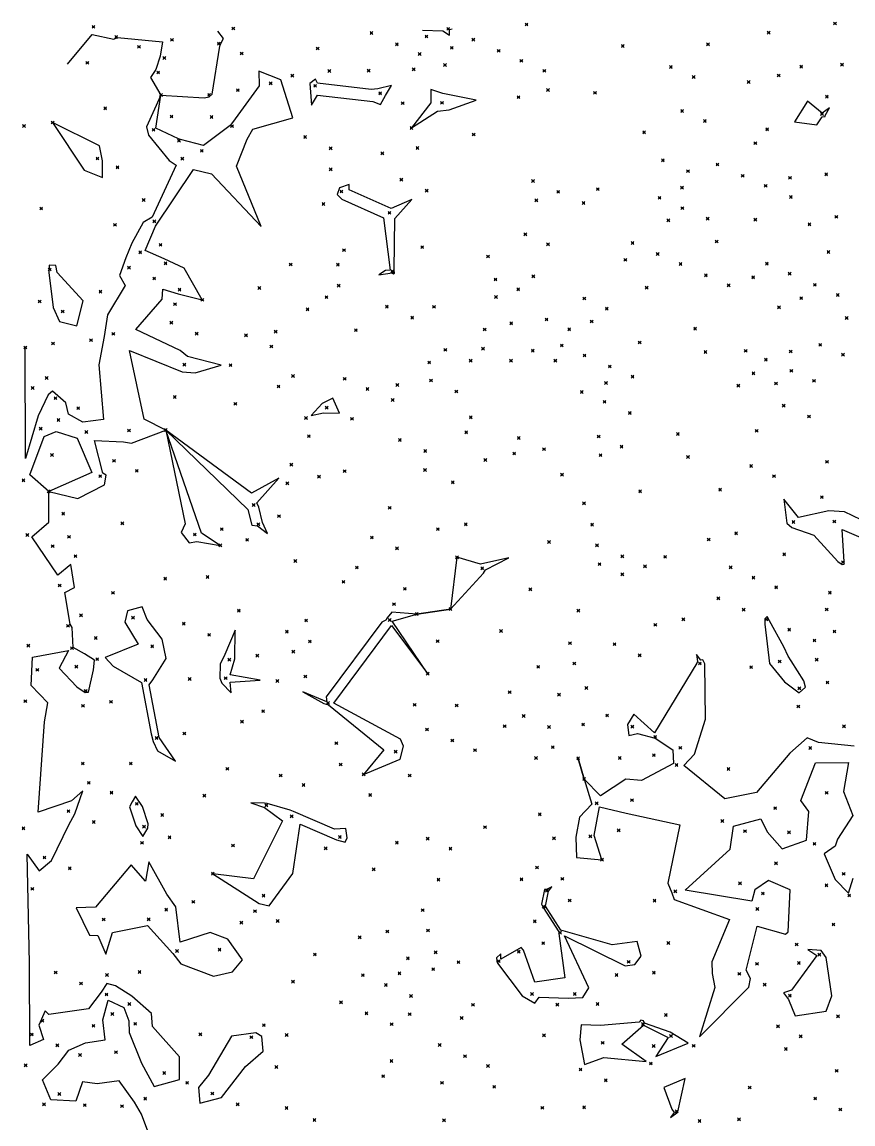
# Model space of a CAD drawing. Header units: inches. Extents: x 1411897 to 1412713, y 4930955 to 4931789.
# Drawn here: x 1411999.9 to 1412058.1, y 4931607.1 to 4931684.2 of the extents above; entities that cross this region are included whole.
import ezdxf

# ---------------------------------------------------------------- set-up
doc = ezdxf.new("R2010")
doc.units = ezdxf.units.IN
doc.header["$MEASUREMENT"] = 0
doc.header["$PDMODE"] = 35
doc.header["$PDSIZE"] = 0.1

msp = doc.modelspace()

# ---------------------------------------------------------------- linework, layer by layer
at = {"color": 2, "true_color": 0xf1eb1f}
for p, q in [((1412003.117, 4931681.241), (1412004.848, 4931683.302)), ((1412004.848, 4931683.302), (1412006.362, 4931682.98)), ((1412006.362, 4931682.98), (1412006.629, 4931683.088)), ((1412006.629, 4931683.088), (1412009.77, 4931682.793)), ((1412014.047, 4931683.023), (1412013.647, 4931683.53)), ((1412013.824, 4931682.621), (1412014.047, 4931683.023)), ((1412027.97, 4931683.603), (1412029.38, 4931683.567)), ((1412029.38, 4931683.567), (1412029.843, 4931683.26)), ((1412029.843, 4931683.26), (1412029.844, 4931683.664)), ((1412029.844, 4931683.664), (1412030.034, 4931683.715)), ((1412009.77, 4931682.793), (1412009.603, 4931681.8)), ((1412013.242, 4931679.124), (1412013.784, 4931682.489)), ((1412013.784, 4931682.489), (1412013.824, 4931682.621)), ((1412009.603, 4931681.8), (1412009.311, 4931680.862)), ((1412009.311, 4931680.862), (1412008.94, 4931680.291)), ((1412018.055, 4931680.146), (1412016.51, 4931680.745)), ((1412016.51, 4931680.745), (1412016.544, 4931679.724)), ((1412008.94, 4931680.291), (1412009.66, 4931679.07)), ((1412018.889, 4931677.473), (1412018.055, 4931680.146)), ((1412020.48, 4931680.181), (1412020.081, 4931679.884)), ((1412020.625, 4931679.904), (1412020.48, 4931680.181)), ((1412016.544, 4931679.724), (1412014.673, 4931677.155)), ((1412020.081, 4931679.884), (1412020.188, 4931678.374)), ((1412024.372, 4931679.467), (1412020.625, 4931679.904)), ((1412024.838, 4931679.508), (1412024.372, 4931679.467)), ((1412025.783, 4931679.75), (1412024.838, 4931679.508)), ((1412025.365, 4931679.031), (1412025.783, 4931679.75)), ((1412029.38, 4931679.19), (1412028.538, 4931679.466)), ((1412028.538, 4931679.466), (1412028.544, 4931678.521)), ((1412031.708, 4931678.703), (1412029.38, 4931679.19)), ((1412009.66, 4931679.07), (1412008.657, 4931676.854)), ((1412009.308, 4931676.764), (1412009.66, 4931679.07)), ((1412009.66, 4931679.07), (1412012.679, 4931678.887)), ((1412012.679, 4931678.887), (1412013.045, 4931678.954)), ((1412013.045, 4931678.954), (1412013.242, 4931679.124)), ((1412020.188, 4931678.374), (1412020.612, 4931679.065)), ((1412020.612, 4931679.065), (1412024.479, 4931678.614)), ((1412024.479, 4931678.614), (1412025.028, 4931678.402)), ((1412025.028, 4931678.402), (1412025.365, 4931679.031)), ((1412028.544, 4931678.521), (1412027.19, 4931676.77)), ((1412029.821, 4931678.037), (1412031.708, 4931678.703)), ((1412054.91, 4931678.64), (1412054, 4931677.205)), ((1412055.937, 4931677.801), (1412054.91, 4931678.64)), ((1412027.19, 4931676.77), (1412029.017, 4931677.954)), ((1412029.017, 4931677.954), (1412029.821, 4931678.037)), ((1412056.448, 4931678.187), (1412055.937, 4931677.801)), ((1412056.132, 4931677.582), (1412056.133, 4931677.647)), ((1412056.133, 4931677.647), (1412056.448, 4931678.187)), ((1412002.08, 4931677.15), (1412004.293, 4931673.806)), ((1412005.355, 4931675.508), (1412002.08, 4931677.15)), ((1412008.657, 4931676.854), (1412008.78, 4931676.264)), ((1412014.506, 4931676.946), (1412012.629, 4931675.548)), ((1412014.673, 4931677.155), (1412014.506, 4931676.946)), ((1412016.093, 4931676.673), (1412018.889, 4931677.473)), ((1412054, 4931677.205), (1412055.547, 4931676.997)), ((1412055.547, 4931676.997), (1412055.934, 4931677.539)), ((1412055.934, 4931677.539), (1412056.132, 4931677.582)), ((1412008.78, 4931676.264), (1412010.244, 4931674.498)), ((1412010.883, 4931676.001), (1412009.308, 4931676.764)), ((1412015.697, 4931675.983), (1412016.093, 4931676.673)), ((1412005.57, 4931674.475), (1412005.355, 4931675.508)), ((1412011.024, 4931675.955), (1412010.883, 4931676.001)), ((1412012.629, 4931675.548), (1412011.024, 4931675.955)), ((1412014.951, 4931674.107), (1412015.697, 4931675.983)), ((1412004.293, 4931673.806), (1412005.569, 4931673.304)), ((1412005.569, 4931673.304), (1412005.57, 4931674.475)), ((1412010.724, 4931674.164), (1412009.05, 4931670.53)), ((1412009.286, 4931669.902), (1412011.942, 4931673.854)), ((1412010.244, 4931674.498), (1412010.724, 4931674.164)), ((1412011.942, 4931673.854), (1412013.192, 4931673.57)), ((1412016.667, 4931669.87), (1412014.951, 4931674.107)), ((1412013.192, 4931673.57), (1412016.667, 4931669.87)), ((1412022.165, 4931672.578), (1412021.999, 4931672.119)), ((1412022.826, 4931672.821), (1412022.165, 4931672.578)), ((1412022.837, 4931672.428), (1412022.826, 4931672.821)), ((1412025.758, 4931671.133), (1412022.837, 4931672.428)), ((1412021.999, 4931672.119), (1412022.313, 4931671.785)), ((1412022.313, 4931671.785), (1412025.235, 4931670.49)), ((1412027.216, 4931671.76), (1412025.758, 4931671.133)), ((1412026.032, 4931670.43), (1412027.216, 4931671.76)), ((1412008.411, 4931670.161), (1412007.62, 4931668.71)), ((1412009.05, 4931670.53), (1412008.411, 4931670.161)), ((1412008.548, 4931668.194), (1412009.286, 4931669.902)), ((1412025.235, 4931670.49), (1412025.689, 4931666.81)), ((1412025.981, 4931666.846), (1412026.032, 4931670.43)), ((1412007.62, 4931668.71), (1412007.194, 4931667.69)), ((1412007.194, 4931667.69), (1412006.757, 4931666.44)), ((1412009.897, 4931667.607), (1412008.548, 4931668.194)), ((1412011.294, 4931666.954), (1412009.897, 4931667.607)), ((1412001.837, 4931667.174), (1412001.815, 4931666.666)), ((1412002.295, 4931667.154), (1412001.837, 4931667.174)), ((1412002.387, 4931666.649), (1412002.295, 4931667.154)), ((1412012.55, 4931664.74), (1412011.294, 4931666.954)), ((1412025.689, 4931666.81), (1412025.374, 4931666.798)), ((1412026.012, 4931666.602), (1412025.981, 4931666.846)), ((1412001.815, 4931666.666), (1412002.117, 4931664.218)), ((1412004.207, 4931664.678), (1412002.387, 4931666.649)), ((1412006.757, 4931666.44), (1412007.165, 4931665.745)), ((1412025.374, 4931666.798), (1412024.913, 4931666.49)), ((1412024.913, 4931666.49), (1412025.832, 4931666.622)), ((1412025.832, 4931666.622), (1412025.923, 4931666.569)), ((1412025.923, 4931666.569), (1412026.012, 4931666.602)), ((1412007.165, 4931665.745), (1412005.921, 4931663.705)), ((1412009.75, 4931664.793), (1412009.791, 4931665.499)), ((1412009.791, 4931665.499), (1412010.871, 4931665.161)), ((1412003.775, 4931662.925), (1412004.207, 4931664.678)), ((1412007.892, 4931662.66), (1412009.75, 4931664.793)), ((1412010.871, 4931665.161), (1412012.55, 4931664.74)), ((1412002.117, 4931664.218), (1412002.567, 4931663.217)), ((1412002.567, 4931663.217), (1412003.775, 4931662.925)), ((1412005.921, 4931663.705), (1412005.68, 4931662.177)), ((1412010.997, 4931661.187), (1412007.892, 4931662.66)), ((1412000.191, 4931653.632), (1412000.17, 4931661.41)), ((1412005.68, 4931662.177), (1412005.305, 4931660.193)), ((1412008.49, 4931656.383), (1412007.462, 4931661.199)), ((1412007.462, 4931661.199), (1412011.151, 4931659.708)), ((1412011.529, 4931660.789), (1412010.997, 4931661.187)), ((1412013.884, 4931660.178), (1412011.529, 4931660.789)), ((1412005.305, 4931660.193), (1412005.645, 4931656.38)), ((1412012.052, 4931659.633), (1412013.884, 4931660.178)), ((1412011.151, 4931659.708), (1412012.052, 4931659.633)), ((1412002.061, 4931658.361), (1412001.775, 4931658.087)), ((1412003.014, 4931657.537), (1412002.061, 4931658.361)), ((1412001.775, 4931658.087), (1412001.07, 4931656.63)), ((1412021.68, 4931657.873), (1412020.952, 4931657.488)), ((1412022.145, 4931656.81), (1412021.68, 4931657.873)), ((1412003.18, 4931656.75), (1412003.014, 4931657.537)), ((1412020.952, 4931657.488), (1412020.173, 4931656.652)), ((1412020.173, 4931656.652), (1412021.039, 4931656.847)), ((1412021.039, 4931656.847), (1412022.145, 4931656.81)), ((1412001.07, 4931656.63), (1412000.191, 4931653.632)), ((1412004.202, 4931656.186), (1412003.18, 4931656.75)), ((1412005.645, 4931656.38), (1412004.202, 4931656.186)), ((1412010, 4931655.63), (1412008.49, 4931656.383)), ((1412001.484, 4931655.178), (1412002.337, 4931655.523)), ((1412002.337, 4931655.523), (1412003.806, 4931655.069)), ((1412007.595, 4931654.703), (1412010, 4931655.63)), ((1412010, 4931655.63), (1412011.353, 4931649.063)), ((1412012.502, 4931648.415), (1412010, 4931655.63)), ((1412010, 4931655.63), (1412015.745, 4931650.083)), ((1412015.999, 4931651.223), (1412010, 4931655.63)), ((1412000.482, 4931652.506), (1412001.484, 4931655.178)), ((1412003.806, 4931655.069), (1412004.814, 4931652.671)), ((1412005.604, 4931652.624), (1412005.011, 4931654.899)), ((1412005.011, 4931654.899), (1412007.037, 4931654.819)), ((1412007.037, 4931654.819), (1412007.595, 4931654.703)), ((1412001.81, 4931651.34), (1412000.482, 4931652.506)), ((1412004.814, 4931652.671), (1412001.81, 4931651.34)), ((1412005.837, 4931652.472), (1412005.604, 4931652.624)), ((1412005.701, 4931651.789), (1412005.837, 4931652.472)), ((1412017.903, 4931652.27), (1412015.999, 4931651.223)), ((1412016.374, 4931650.535), (1412017.903, 4931652.27)), ((1412003.856, 4931650.832), (1412005.701, 4931651.789)), ((1412001.816, 4931649.184), (1412001.81, 4931651.34)), ((1412001.81, 4931651.34), (1412003.856, 4931650.832)), ((1412054.282, 4931649.516), (1412053.24, 4931650.805)), ((1412053.24, 4931650.805), (1412053.448, 4931649.106)), ((1412015.745, 4931650.083), (1412016.015, 4931648.978)), ((1412016.504, 4931650.234), (1412016.374, 4931650.535)), ((1412016.768, 4931649.154), (1412016.504, 4931650.234)), ((1412056.399, 4931649.978), (1412054.282, 4931649.516)), ((1412057.495, 4931649.91), (1412056.399, 4931649.978)), ((1412060.037, 4931648.691), (1412057.495, 4931649.91)), ((1412000.622, 4931648.152), (1412001.816, 4931649.184)), ((1412017.125, 4931648.397), (1412016.768, 4931649.154)), ((1412053.448, 4931649.106), (1412053.812, 4931648.822)), ((1412011.353, 4931649.063), (1412011.079, 4931648.466)), ((1412011.079, 4931648.466), (1412011.642, 4931647.742)), ((1412013.81, 4931647.56), (1412012.502, 4931648.415)), ((1412016.015, 4931648.978), (1412016.408, 4931648.941)), ((1412016.408, 4931648.941), (1412017.125, 4931648.397)), ((1412053.812, 4931648.822), (1412055.335, 4931648.283)), ((1412057.46, 4931646.421), (1412057.319, 4931648.662)), ((1412057.319, 4931648.662), (1412059.852, 4931647.594)), ((1412002.441, 4931645.484), (1412000.622, 4931648.152)), ((1412011.642, 4931647.742), (1412012.178, 4931647.825)), ((1412012.178, 4931647.825), (1412013.81, 4931647.56)), ((1412055.335, 4931648.283), (1412057.015, 4931646.439)), ((1412003.363, 4931646.224), (1412002.441, 4931645.484)), ((1412003.606, 4931644.616), (1412003.363, 4931646.224)), ((1412030.37, 4931646.73), (1412029.92, 4931643.11)), ((1412032.03, 4931646.244), (1412030.37, 4931646.73)), ((1412034.012, 4931646.69), (1412032.03, 4931646.244)), ((1412032.381, 4931645.846), (1412034.012, 4931646.69)), ((1412057.015, 4931646.439), (1412057.319, 4931646.225)), ((1412057.319, 4931646.225), (1412057.474, 4931646.247)), ((1412057.474, 4931646.247), (1412057.46, 4931646.421)), ((1412029.92, 4931643.11), (1412032.238, 4931645.626)), ((1412032.238, 4931645.626), (1412032.381, 4931645.846)), ((1412002.927, 4931644.262), (1412003.606, 4931644.616)), ((1412003.304, 4931642.047), (1412002.927, 4931644.262)), ((1412007.318, 4931642.983), (1412007.143, 4931642.191)), ((1412008.335, 4931643.261), (1412007.318, 4931642.983)), ((1412008.696, 4931642.386), (1412008.335, 4931643.261)), ((1412029.92, 4931643.11), (1412027.57, 4931642.76)), ((1412027.57, 4931642.76), (1412029.92, 4931643.11)), ((1412007.143, 4931642.191), (1412008.062, 4931640.645)), ((1412009.748, 4931641.002), (1412008.696, 4931642.386)), ((1412025.111, 4931642.19), (1412021.223, 4931636.961)), ((1412025.404, 4931642.339), (1412025.111, 4931642.19)), ((1412025.49, 4931642.488), (1412025.404, 4931642.339)), ((1412025.82, 4931642.895), (1412025.49, 4931642.488)), ((1412027.57, 4931642.76), (1412025.82, 4931642.895)), ((1412025.837, 4931642.266), (1412027.57, 4931642.76)), ((1412028.33, 4931638.58), (1412025.837, 4931642.266)), ((1412052.083, 4931642.585), (1412051.914, 4931642.425)), ((1412051.914, 4931642.425), (1412051.914, 4931642.046)), ((1412052.249, 4931642.279), (1412052.083, 4931642.585)), ((1412053.255, 4931640.454), (1412052.249, 4931642.279)), ((1412003.437, 4931641.809), (1412003.304, 4931642.047)), ((1412003.518, 4931640.407), (1412003.437, 4931641.809)), ((1412014.842, 4931641.624), (1412014.138, 4931639.933)), ((1412014.832, 4931639.618), (1412014.842, 4931641.624)), ((1412021.754, 4931636.522), (1412025.786, 4931641.945)), ((1412025.786, 4931641.945), (1412028.33, 4931638.58)), ((1412051.914, 4931642.046), (1412052.239, 4931639.297)), ((1412008.062, 4931640.645), (1412005.75, 4931639.729)), ((1412010.032, 4931639.641), (1412009.748, 4931641.002)), ((1412000.676, 4931639.75), (1412003.188, 4931640.218)), ((1412003.188, 4931640.218), (1412002.546, 4931638.974)), ((1412004.315, 4931639.985), (1412003.518, 4931640.407)), ((1412005.018, 4931639.534), (1412004.315, 4931639.985)), ((1412014.138, 4931639.933), (1412013.801, 4931639.248)), ((1412047.438, 4931639.54), (1412047.14, 4931639.918)), ((1412047.14, 4931639.918), (1412047.214, 4931639.435)), ((1412053.56, 4931639.808), (1412053.255, 4931640.454)), ((1412000.59, 4931637.755), (1412000.676, 4931639.75)), ((1412004.93, 4931638.863), (1412005.018, 4931639.534)), ((1412005.75, 4931639.729), (1412006.327, 4931639.117)), ((1412006.327, 4931639.117), (1412008.295, 4931637.97)), ((1412009.095, 4931638.16), (1412010.032, 4931639.641)), ((1412013.801, 4931639.248), (1412013.77, 4931638.26)), ((1412014.506, 4931638.496), (1412014.832, 4931639.618)), ((1412047.16, 4931639.328), (1412044.186, 4931634.455)), ((1412047.214, 4931639.435), (1412047.16, 4931639.328)), ((1412047.574, 4931639.551), (1412047.438, 4931639.54)), ((1412047.729, 4931639.274), (1412047.574, 4931639.551)), ((1412047.771, 4931635.414), (1412047.729, 4931639.274)), ((1412052.239, 4931639.297), (1412053.293, 4931638.015)), ((1412053.762, 4931639.478), (1412053.56, 4931639.808)), ((1412054.655, 4931638.093), (1412053.762, 4931639.478)), ((1412002.546, 4931638.974), (1412003.775, 4931637.655)), ((1412004.598, 4931637.299), (1412004.93, 4931638.863)), ((1412016.603, 4931638.143), (1412014.506, 4931638.496)), ((1412001.747, 4931636.535), (1412000.59, 4931637.755)), ((1412003.775, 4931637.655), (1412004.366, 4931637.259)), ((1412008.295, 4931637.97), (1412008.975, 4931634.388)), ((1412008.827, 4931637.809), (1412009.095, 4931638.16)), ((1412009.527, 4931634.118), (1412008.827, 4931637.809)), ((1412013.77, 4931638.26), (1412013.927, 4931637.918)), ((1412013.927, 4931637.918), (1412014.57, 4931637.257)), ((1412014.498, 4931637.998), (1412016.603, 4931638.143)), ((1412014.57, 4931637.257), (1412014.498, 4931637.998)), ((1412053.293, 4931638.015), (1412054.312, 4931637.242)), ((1412054.312, 4931637.242), (1412054.768, 4931637.651)), ((1412054.768, 4931637.651), (1412054.655, 4931638.093)), ((1412004.366, 4931637.259), (1412004.598, 4931637.299)), ((1412021.275, 4931636.619), (1412019.58, 4931637.305)), ((1412019.58, 4931637.305), (1412021.066, 4931636.494)), ((1412021.223, 4931636.961), (1412021.275, 4931636.619)), ((1412001.51, 4931635.207), (1412001.747, 4931636.535)), ((1412021.066, 4931636.494), (1412021.378, 4931636.396)), ((1412021.378, 4931636.396), (1412025.25, 4931633.248)), ((1412026.43, 4931633.993), (1412021.754, 4931636.522)), ((1412001.077, 4931628.902), (1412001.51, 4931635.207)), ((1412042.739, 4931635.748), (1412042.296, 4931635.036)), ((1412044.186, 4931634.455), (1412042.739, 4931635.748)), ((1412046.991, 4931632.965), (1412047.771, 4931635.414)), ((1412042.296, 4931635.036), (1412042.399, 4931634.251)), ((1412008.975, 4931634.388), (1412009.11, 4931633.851)), ((1412009.11, 4931633.851), (1412009.417, 4931633.192)), ((1412010.69, 4931632.474), (1412009.527, 4931634.118)), ((1412026.63, 4931633.518), (1412026.43, 4931633.993)), ((1412042.399, 4931634.251), (1412043.003, 4931634.409)), ((1412043.003, 4931634.409), (1412044.234, 4931634.078)), ((1412044.234, 4931634.078), (1412045.486, 4931633.256)), ((1412054.883, 4931634.107), (1412053.66, 4931633.015)), ((1412055.68, 4931633.76), (1412054.883, 4931634.107)), ((1412058.178, 4931633.524), (1412055.68, 4931633.76)), ((1412009.417, 4931633.192), (1412010.69, 4931632.474)), ((1412025.25, 4931633.248), (1412023.84, 4931631.54)), ((1412026.389, 4931632.608), (1412026.63, 4931633.518)), ((1412045.486, 4931633.256), (1412045.528, 4931632.291)), ((1412046.259, 4931632.16), (1412046.991, 4931632.965)), ((1412053.66, 4931633.015), (1412051.332, 4931630.276)), ((1412023.84, 4931631.54), (1412026.389, 4931632.608)), ((1412039.27, 4931631.21), (1412038.85, 4931632.66)), ((1412038.85, 4931632.66), (1412039.27, 4931631.21)), ((1412045.528, 4931632.291), (1412043.285, 4931631.105)), ((1412049.124, 4931629.84), (1412046.259, 4931632.16)), ((1412054.44, 4931629.715), (1412055.473, 4931632.337)), ((1412055.473, 4931632.337), (1412057.782, 4931632.381)), ((1412057.782, 4931632.381), (1412057.416, 4931630.344)), ((1412040.42, 4931630.047), (1412039.27, 4931631.21)), ((1412039.27, 4931631.21), (1412039.818, 4931629.455)), ((1412042.195, 4931631.21), (1412040.42, 4931630.047)), ((1412043.285, 4931631.105), (1412042.195, 4931631.21)), ((1412004.204, 4931630.384), (1412003.407, 4931629.694)), ((1412003.633, 4931628.78), (1412004.204, 4931630.384)), ((1412007.891, 4931630.009), (1412007.638, 4931629.626)), ((1412008.381, 4931629.3), (1412007.891, 4931630.009)), ((1412051.332, 4931630.276), (1412049.124, 4931629.84)), ((1412057.416, 4931630.344), (1412058.063, 4931628.673)), ((1412003.407, 4931629.694), (1412001.077, 4931628.902)), ((1412007.638, 4931629.626), (1412007.468, 4931629.268)), ((1412007.468, 4931629.268), (1412007.893, 4931627.935)), ((1412008.773, 4931628.069), (1412008.381, 4931629.3)), ((1412015.955, 4931629.548), (1412016.902, 4931629.214)), ((1412016.896, 4931629.514), (1412015.955, 4931629.548)), ((1412017.096, 4931629.496), (1412016.896, 4931629.514)), ((1412016.902, 4931629.214), (1412018.161, 4931628.286)), ((1412018.694, 4931629.037), (1412017.096, 4931629.496)), ((1412018.934, 4931628.937), (1412018.694, 4931629.037)), ((1412039.818, 4931629.455), (1412038.954, 4931628.54)), ((1412039.974, 4931627.256), (1412040.355, 4931629.267)), ((1412040.355, 4931629.267), (1412042.216, 4931628.818)), ((1412055.002, 4931628.946), (1412054.44, 4931629.715)), ((1412003.211, 4931628.018), (1412003.633, 4931628.78)), ((1412018.161, 4931628.286), (1412016.127, 4931624.227)), ((1412021.799, 4931627.704), (1412018.934, 4931628.937)), ((1412038.954, 4931628.54), (1412038.69, 4931627.148)), ((1412042.216, 4931628.818), (1412045.974, 4931628.01)), ((1412049.735, 4931627.925), (1412051.647, 4931628.422)), ((1412051.647, 4931628.422), (1412052.07, 4931627.525)), ((1412054.842, 4931626.926), (1412055.002, 4931628.946)), ((1412058.063, 4931628.673), (1412057.006, 4931627.004)), ((1412001.993, 4931625.515), (1412003.211, 4931628.018)), ((1412007.893, 4931627.935), (1412008.396, 4931627.202)), ((1412008.396, 4931627.202), (1412008.734, 4931627.773)), ((1412008.734, 4931627.773), (1412008.773, 4931628.069)), ((1412018.887, 4931624.613), (1412019.405, 4931628.048)), ((1412019.405, 4931628.048), (1412021.933, 4931626.96)), ((1412022.604, 4931627.748), (1412021.799, 4931627.704)), ((1412022.7, 4931627.108), (1412022.604, 4931627.748)), ((1412045.974, 4931628.01), (1412045.122, 4931623.919)), ((1412049.498, 4931626.314), (1412049.735, 4931627.925)), ((1412052.07, 4931627.525), (1412053.128, 4931626.336)), ((1412021.933, 4931626.96), (1412022.554, 4931626.802)), ((1412022.554, 4931626.802), (1412022.7, 4931627.108)), ((1412038.69, 4931627.148), (1412038.73, 4931625.715)), ((1412040.52, 4931625.57), (1412039.974, 4931627.256)), ((1412053.128, 4931626.336), (1412054.842, 4931626.926)), ((1412057.006, 4931627.004), (1412056.834, 4931626.527)), ((1412000.462, 4931618.33), (1412000.306, 4931625.953)), ((1412000.306, 4931625.953), (1412001.146, 4931624.781)), ((1412046.347, 4931623.436), (1412049.498, 4931626.314)), ((1412056.834, 4931626.527), (1412056.07, 4931625.98)), ((1412056.07, 4931625.98), (1412056.83, 4931624.175)), ((1412001.146, 4931624.781), (1412001.993, 4931625.515)), ((1412007.571, 4931625.219), (1412005.086, 4931622.242)), ((1412008.57, 4931624.075), (1412007.571, 4931625.219)), ((1412008.823, 4931625.413), (1412008.57, 4931624.075)), ((1412010.08, 4931623.17), (1412008.823, 4931625.413)), ((1412038.73, 4931625.715), (1412040.52, 4931625.57)), ((1412016.127, 4931624.227), (1412013.29, 4931624.59)), ((1412013.29, 4931624.59), (1412016.54, 4931622.515)), ((1412017.236, 4931622.348), (1412018.887, 4931624.613)), ((1412037.023, 4931623.683), (1412036.629, 4931623.483)), ((1412036.774, 4931623.361), (1412037.023, 4931623.683)), ((1412045.122, 4931623.919), (1412045.408, 4931623.242)), ((1412052.174, 4931624.114), (1412051.215, 4931623.457)), ((1412053.687, 4931623.45), (1412052.174, 4931624.114)), ((1412056.83, 4931624.175), (1412057.777, 4931623.238)), ((1412057.777, 4931623.238), (1412058.104, 4931624.287)), ((1412010.705, 4931622.266), (1412010.08, 4931623.17)), ((1412036.499, 4931623.481), (1412036.299, 4931622.463)), ((1412036.629, 4931623.483), (1412036.499, 4931623.481)), ((1412036.57, 4931622.321), (1412036.774, 4931623.361)), ((1412045.408, 4931623.242), (1412045.576, 4931622.795)), ((1412051.012, 4931622.679), (1412046.347, 4931623.436)), ((1412051.215, 4931623.457), (1412051.012, 4931622.679)), ((1412053.55, 4931620.532), (1412053.687, 4931623.45)), ((1412005.086, 4931622.242), (1412003.731, 4931622.213)), ((1412003.731, 4931622.213), (1412004.662, 4931620.299)), ((1412010.995, 4931619.805), (1412010.705, 4931622.266)), ((1412016.54, 4931622.515), (1412017.236, 4931622.348)), ((1412036.299, 4931622.463), (1412036.407, 4931622.236)), ((1412036.407, 4931622.236), (1412037.497, 4931620.512)), ((1412037.638, 4931620.631), (1412036.57, 4931622.321)), ((1412045.576, 4931622.795), (1412049.446, 4931621.376)), ((1412049.446, 4931621.376), (1412048.201, 4931618.42)), ((1412006.278, 4931620.47), (1412008.725, 4931620.966)), ((1412008.725, 4931620.966), (1412010.481, 4931619.007)), ((1412041.243, 4931619.614), (1412037.638, 4931620.631)), ((1412050.612, 4931617.852), (1412051.384, 4931620.92)), ((1412051.384, 4931620.92), (1412053.354, 4931620.349)), ((1412004.662, 4931620.299), (1412005.255, 4931620.27)), ((1412005.255, 4931620.27), (1412005.794, 4931618.959)), ((1412005.794, 4931618.959), (1412006.278, 4931620.47)), ((1412013.103, 4931620.466), (1412010.995, 4931619.805)), ((1412014.348, 4931620.001), (1412013.103, 4931620.466)), ((1412015.366, 4931618.573), (1412014.348, 4931620.001)), ((1412037.497, 4931620.512), (1412037.506, 4931620.417)), ((1412037.506, 4931620.417), (1412037.922, 4931617.294)), ((1412039.593, 4931616.613), (1412037.894, 4931620.242)), ((1412037.894, 4931620.242), (1412042.14, 4931618.149)), ((1412042.993, 4931619.847), (1412041.243, 4931619.614)), ((1412043.259, 4931618.832), (1412042.993, 4931619.847)), ((1412053.354, 4931620.349), (1412053.55, 4931620.532)), ((1412010.481, 4931619.007), (1412011.041, 4931618.283)), ((1412034.86, 4931619.434), (1412033.433, 4931618.617)), ((1412035.021, 4931619.242), (1412034.86, 4931619.434)), ((1412035.814, 4931617.008), (1412035.021, 4931619.242)), ((1412055.862, 4931619.211), (1412054.935, 4931619.285)), ((1412054.935, 4931619.285), (1412055.562, 4931618.861)), ((1412056.203, 4931618.725), (1412055.862, 4931619.211)), ((1412000.475, 4931612.578), (1412000.462, 4931618.33)), ((1412011.041, 4931618.283), (1412013.341, 4931617.42)), ((1412014.672, 4931617.717), (1412015.366, 4931618.573)), ((1412033.445, 4931618.99), (1412033.131, 4931618.698)), ((1412033.131, 4931618.698), (1412033.152, 4931618.466)), ((1412033.152, 4931618.466), (1412033.214, 4931618.325)), ((1412033.214, 4931618.325), (1412034.94, 4931616.045)), ((1412033.433, 4931618.617), (1412033.445, 4931618.99)), ((1412042.83, 4931618.23), (1412043.259, 4931618.832)), ((1412048.201, 4931618.42), (1412048.227, 4931617.605)), ((1412055.562, 4931618.861), (1412053.775, 4931616.44)), ((1412056.603, 4931616.05), (1412056.203, 4931618.725)), ((1412013.341, 4931617.42), (1412014.672, 4931617.717)), ((1412042.14, 4931618.149), (1412042.83, 4931618.23)), ((1412048.227, 4931617.605), (1412048.417, 4931616.62)), ((1412050.909, 4931617.252), (1412050.612, 4931617.852)), ((1412005.867, 4931616.917), (1412005.475, 4931616.302)), ((1412006.469, 4931616.739), (1412005.867, 4931616.917)), ((1412007.627, 4931616.03), (1412006.469, 4931616.739)), ((1412037.922, 4931617.294), (1412035.814, 4931617.008)), ((1412050.808, 4931616.662), (1412050.909, 4931617.252)), ((1412005.475, 4931616.302), (1412004.592, 4931615.134)), ((1412009.003, 4931614.808), (1412007.627, 4931616.03)), ((1412034.94, 4931616.045), (1412035.814, 4931615.528)), ((1412035.814, 4931615.528), (1412036.136, 4931615.959)), ((1412036.136, 4931615.959), (1412038.163, 4931615.893)), ((1412038.163, 4931615.893), (1412039.181, 4931615.923)), ((1412039.181, 4931615.923), (1412039.593, 4931616.613)), ((1412047.339, 4931613.179), (1412050.808, 4931616.662)), ((1412048.417, 4931616.62), (1412047.339, 4931613.179)), ((1412053.775, 4931616.44), (1412053.23, 4931616.253)), ((1412053.23, 4931616.253), (1412053.566, 4931615.791)), ((1412056.198, 4931614.973), (1412056.603, 4931616.05)), ((1412005.6, 4931614.365), (1412005.967, 4931615.751)), ((1412005.967, 4931615.751), (1412007.053, 4931615.24)), ((1412007.053, 4931615.24), (1412007.403, 4931614.287)), ((1412053.566, 4931615.791), (1412054.05, 4931614.635)), ((1412001.554, 4931614.984), (1412001.123, 4931613.987)), ((1412001.82, 4931614.743), (1412001.554, 4931614.984)), ((1412004.592, 4931615.134), (1412001.82, 4931614.743)), ((1412009.076, 4931613.893), (1412009.003, 4931614.808)), ((1412054.05, 4931614.635), (1412056.198, 4931614.973)), ((1412001.123, 4931613.987), (1412001.452, 4931612.989)), ((1412005.766, 4931612.976), (1412005.6, 4931614.365)), ((1412007.403, 4931614.287), (1412007.445, 4931613.478)), ((1412010.955, 4931611.787), (1412009.076, 4931613.893)), ((1412039.068, 4931614.025), (1412038.962, 4931612.963)), ((1412040.408, 4931613.98), (1412039.068, 4931614.025)), ((1412043.125, 4931614.196), (1412040.408, 4931613.98)), ((1412041.909, 4931612.674), (1412043.437, 4931613.983)), ((1412043.248, 4931614.343), (1412043.125, 4931614.196)), ((1412043.438, 4931614.304), (1412043.248, 4931614.343)), ((1412043.437, 4931613.983), (1412045.148, 4931613.122)), ((1412043.497, 4931614.121), (1412043.438, 4931614.304)), ((1412045.286, 4931613.498), (1412043.497, 4931614.121)), ((1412001.452, 4931612.989), (1412000.475, 4931612.578)), ((1412004.387, 4931612.75), (1412005.766, 4931612.976)), ((1412007.445, 4931613.478), (1412008.299, 4931611.332)), ((1412014.602, 4931613.228), (1412012.998, 4931610.504)), ((1412016.311, 4931613.459), (1412014.602, 4931613.228)), ((1412016.71, 4931613.194), (1412016.311, 4931613.459)), ((1412016.807, 4931612.175), (1412016.71, 4931613.194)), ((1412038.962, 4931612.963), (1412039.302, 4931611.23)), ((1412045.148, 4931613.122), (1412044.292, 4931611.793)), ((1412046.542, 4931612.723), (1412045.286, 4931613.498)), ((1412002.464, 4931611.254), (1412003.205, 4931612.245)), ((1412003.205, 4931612.245), (1412004.387, 4931612.75)), ((1412015.57, 4931611.094), (1412016.807, 4931612.175)), ((1412043.603, 4931611.455), (1412041.909, 4931612.674)), ((1412044.292, 4931611.793), (1412046.542, 4931612.723)), ((1412008.299, 4931611.332), (1412009.181, 4931609.69)), ((1412010.957, 4931610.19), (1412010.955, 4931611.787)), ((1412039.302, 4931611.23), (1412040.656, 4931611.731)), ((1412040.656, 4931611.731), (1412043.603, 4931611.455)), ((1412001.37, 4931610.175), (1412002.464, 4931611.254)), ((1412013.892, 4931608.939), (1412015.57, 4931611.094)), ((1412001.961, 4931608.774), (1412001.37, 4931610.175)), ((1412004.178, 4931610.02), (1412003.702, 4931608.672)), ((1412005.202, 4931609.88), (1412004.178, 4931610.02)), ((1412006.738, 4931610.104), (1412005.202, 4931609.88)), ((1412007.804, 4931608.607), (1412006.738, 4931610.104)), ((1412009.181, 4931609.69), (1412010.957, 4931610.19)), ((1412012.998, 4931610.504), (1412012.277, 4931609.627)), ((1412046.345, 4931610.26), (1412044.845, 4931609.64)), ((1412045.834, 4931607.934), (1412046.345, 4931610.26)), ((1412012.277, 4931609.627), (1412012.392, 4931608.528)), ((1412044.845, 4931609.64), (1412045.419, 4931608.114)), ((1412003.702, 4931608.672), (1412001.961, 4931608.774)), ((1412008.288, 4931607.754), (1412007.804, 4931608.607)), ((1412012.392, 4931608.528), (1412013.892, 4931608.939)), ((1412009.17, 4931605.456), (1412008.288, 4931607.754)), ((1412045.573, 4931607.889), (1412045.308, 4931607.532)), ((1412045.308, 4931607.532), (1412045.759, 4931607.87)), ((1412045.419, 4931608.114), (1412045.573, 4931607.889)), ((1412045.759, 4931607.87), (1412045.834, 4931607.934))]:
    msp.add_line(p, q, dxfattribs=at)
for p in [(1412004.94, 4931683.84), (1412014.72, 4931683.73), (1412029.76, 4931683.7), (1412035.24, 4931684.01), (1412056.82, 4931684.08), (1412006.53, 4931683.13), (1412010.43, 4931682.93), (1412024.39, 4931683.41), (1412028.24, 4931683.17), (1412031.52, 4931682.95), (1412052.18, 4931683.44), (1412008.12, 4931682.45), (1412013.71, 4931682.67), (1412020.62, 4931682.33), (1412026.17, 4931682.62), (1412030.01, 4931682.38), (1412033.29, 4931682.17), (1412041.98, 4931682.51), (1412047.94, 4931682.62), (1412009.9, 4931681.67), (1412015.31, 4931681.98), (1412027.76, 4931681.94), (1412034.88, 4931681.47), (1412004.51, 4931681.33), (1412009.47, 4931680.65), (1412021.44, 4931680.76), (1412024.19, 4931680.78), (1412027.35, 4931680.87), (1412029.53, 4931681.17), (1412036.49, 4931680.77), (1412045.34, 4931681.03), (1412054.46, 4931681.06), (1412057.32, 4931681.2), (1412017.34, 4931679.89), (1412018.85, 4931680.43), (1412046.94, 4931680.33), (1412050.78, 4931679.98), (1412052.89, 4931680.44), (1412009.66, 4931679.07), (1412013.03, 4931679.09), (1412015.04, 4931679.41), (1412020.45, 4931679.72), (1412025, 4931679.19), (1412036.74, 4931679.42), (1412040.03, 4931679.23), (1412026.58, 4931678.5), (1412029.33, 4931678.53), (1412034.68, 4931678.92), (1412056.26, 4931678.96), (1412005.76, 4931678.14), (1412010.4, 4931677.57), (1412013.2, 4931677.53), (1412046.13, 4931677.96), (1412055.92, 4931677.74), (1412000.08, 4931676.91), (1412002.08, 4931677.15), (1412014.63, 4931676.89), (1412027.19, 4931676.77), (1412047.72, 4931677.25), (1412009.14, 4931676.64), (1412019.75, 4931676.13), (1412031.54, 4931676.31), (1412043.47, 4931676.46), (1412052.08, 4931676.67), (1412010.92, 4931675.88), (1412021.53, 4931675.35), (1412027.61, 4931675.36), (1412051.25, 4931675.7), (1412005.22, 4931674.63), (1412011.15, 4931674.62), (1412012.52, 4931675.17), (1412025.15, 4931674.99), (1412044.78, 4931674.51), (1412006.62, 4931674.01), (1412021.54, 4931673.87), (1412046.54, 4931673.75), (1412048.6, 4931674.21), (1412026.48, 4931673.15), (1412035.7, 4931673.06), (1412050.37, 4931673.42), (1412053.68, 4931673.28), (1412056.21, 4931673.52), (1412022.29, 4931672.32), (1412028.26, 4931672.38), (1412037.46, 4931672.3), (1412040.23, 4931672.49), (1412046.12, 4931672.59), (1412051.97, 4931672.72), (1412008.45, 4931671.73), (1412021.03, 4931671.45), (1412035.93, 4931671.7), (1412039.23, 4931671.52), (1412044.55, 4931671.88), (1412053.74, 4931671.94), (1412001.28, 4931671.13), (1412025.65, 4931670.83), (1412046.15, 4931671.16), (1412006.44, 4931669.99), (1412009.2, 4931670.23), (1412045.17, 4931670.3), (1412047.91, 4931670.42), (1412051.25, 4931670.35), (1412055.04, 4931670.03), (1412056.92, 4931670.55), (1412035.16, 4931669.33), (1412009.63, 4931668.59), (1412027.94, 4931668.43), (1412036.75, 4931668.63), (1412042.66, 4931668.72), (1412048.54, 4931668.82), (1412008.21, 4931668.07), (1412022.47, 4931668.22), (1412032.55, 4931667.78), (1412042.16, 4931667.54), (1412044.42, 4931667.95), (1412056.37, 4931668.09), (1412001.88, 4931666.87), (1412007.42, 4931667), (1412009.98, 4931667.3), (1412018.74, 4931667.22), (1412022.04, 4931667.2), (1412025.85, 4931666.74), (1412046.02, 4931667.25), (1412052.06, 4931667.27), (1412009.19, 4931666.24), (1412033.07, 4931666.17), (1412035.72, 4931666.39), (1412047.79, 4931666.46), (1412051.1, 4931666.32), (1412053.65, 4931666.57), (1412005.43, 4931665.32), (1412010.96, 4931665.45), (1412016.55, 4931665.57), (1412022.1, 4931665.74), (1412034.66, 4931665.48), (1412043.65, 4931665.59), (1412049.38, 4931665.76), (1412055.42, 4931665.79), (1412001.17, 4931664.63), (1412010.65, 4931664.44), (1412012.55, 4931664.74), (1412021.24, 4931664.93), (1412033.1, 4931664.94), (1412039.28, 4931664.84), (1412054.46, 4931664.86), (1412057.02, 4931665.08), (1412002.78, 4931663.93), (1412019.92, 4931664.08), (1412025.47, 4931664.27), (1412028.77, 4931664.25), (1412040.86, 4931664.12), (1412052.91, 4931664.22), (1412010.39, 4931663.14), (1412027.24, 4931663.5), (1412034.17, 4931663.1), (1412036.64, 4931663.37), (1412039.8, 4931663.23), (1412057.64, 4931663.47), (1412006.33, 4931662.36), (1412012.16, 4931662.38), (1412015.61, 4931662.26), (1412017.69, 4931662.52), (1412023.3, 4931662.62), (1412032.31, 4931662.67), (1412038.23, 4931662.68), (1412047.04, 4931662.72), (1412000.17, 4931661.41), (1412002.11, 4931661.69), (1412004.77, 4931661.92), (1412017.39, 4931661.48), (1412032.2, 4931661.32), (1412037.71, 4931661.55), (1412043.16, 4931661.76), (1412055.79, 4931661.59), (1412029.56, 4931661.24), (1412035.68, 4931661.18), (1412039.3, 4931660.85), (1412047.76, 4931661.09), (1412050.58, 4931661.17), (1412051.99, 4931660.55), (1412053.73, 4931661.13), (1412057.38, 4931660.9), (1412011.3, 4931660.21), (1412014.53, 4931660.17), (1412028.43, 4931660.36), (1412031.33, 4931660.48), (1412034.15, 4931660.48), (1412037.26, 4931660.49), (1412041.07, 4931660.08), (1412053.77, 4931659.78), (1412001.66, 4931659.28), (1412018.9, 4931659.41), (1412022.52, 4931659.22), (1412028.56, 4931659.1), (1412042.66, 4931659.37), (1412051.12, 4931659.6), (1412055.36, 4931659.08), (1412000.68, 4931658.58), (1412017.89, 4931658.68), (1412024.11, 4931658.51), (1412026.2, 4931658.79), (1412030.33, 4931658.33), (1412039.11, 4931658.3), (1412040.8, 4931658.93), (1412050.06, 4931658.74), (1412052.7, 4931658.89), (1412002.28, 4931657.86), (1412010.63, 4931657.95), (1412014.87, 4931657.47), (1412025.88, 4931657.74), (1412040.7, 4931657.61), (1412003.87, 4931657.16), (1412021.26, 4931657.2), (1412042.47, 4931656.82), (1412053.24, 4931657.34), (1412002.49, 4931656.34), (1412019.81, 4931656.47), (1412023.03, 4931656.42), (1412031.34, 4931656.52), (1412055.01, 4931656.58), (1412001.25, 4931655.73), (1412004.44, 4931655.49), (1412007.42, 4931655.6), (1412010, 4931655.63), (1412020.01, 4931655.2), (1412031.02, 4931655.47), (1412040.29, 4931655.18), (1412045.83, 4931655.35), (1412051.34, 4931655.58), (1412026.38, 4931654.93), (1412034.7, 4931655.07), (1412041.89, 4931654.47), (1412002.03, 4931653.89), (1412028.15, 4931654.16), (1412034.38, 4931653.99), (1412036.47, 4931654.29), (1412040.42, 4931653.87), (1412046.54, 4931653.75), (1412006.38, 4931653.48), (1412018.78, 4931653.21), (1412028.14, 4931652.84), (1412032.36, 4931653.54), (1412050.96, 4931653.11), (1412056.27, 4931653.41), (1412000.04, 4931652.11), (1412005.41, 4931652.41), (1412007.97, 4931652.78), (1412020.72, 4931652.37), (1412022.51, 4931652.76), (1412037.73, 4931652.51), (1412052.56, 4931652.41), (1412001.81, 4931651.34), (1412018.5, 4931651.91), (1412030.08, 4931651.97), (1412043.19, 4931651.35), (1412048.79, 4931651.46), (1412055.91, 4931650.94), (1412002.82, 4931649.78), (1412016.15, 4931650.39), (1412025.67, 4931650.19), (1412039.26, 4931650.51), (1412006.96, 4931649.1), (1412016.48, 4931649.04), (1412017.92, 4931649.61), (1412030.99, 4931649.04), (1412039.83, 4931649.01), (1412053.92, 4931649.2), (1412056.78, 4931649.23), (1412000.31, 4931648.29), (1412012.03, 4931648.32), (1412013.92, 4931648.7), (1412029.04, 4931648.7), (1412049.91, 4931648.4), (1412002.08, 4931647.51), (1412003.23, 4931648.16), (1412013.81, 4931647.56), (1412015.69, 4931647.95), (1412024.42, 4931648.11), (1412036.82, 4931647.8), (1412040.17, 4931647.56), (1412047.99, 4931647.97), (1412003.68, 4931646.81), (1412026.18, 4931647.35), (1412030.37, 4931646.73), (1412041.94, 4931646.79), (1412044.94, 4931646.76), (1412053.27, 4931646.93), (1412019.06, 4931646.47), (1412023.37, 4931646.01), (1412032.14, 4931645.95), (1412040.35, 4931646.25), (1412043.53, 4931646.09), (1412049.52, 4931646.02), (1412057.39, 4931646.39), (1412009.96, 4931645.24), (1412012.92, 4931645.35), (1412041.94, 4931645.54), (1412051.12, 4931645.31), (1412002.57, 4931644.76), (1412022.43, 4931645.01), (1412026.73, 4931644.52), (1412035.51, 4931644.49), (1412052.71, 4931644.63), (1412006.3, 4931644.24), (1412048.66, 4931643.86), (1412056.47, 4931644.25), (1412015.11, 4931643), (1412025.97, 4931643.45), (1412029.92, 4931643.11), (1412038.87, 4931643), (1412050.43, 4931643.06), (1412056.25, 4931643.08), (1412004.07, 4931642.67), (1412007.71, 4931642.5), (1412011.26, 4931642.09), (1412019.82, 4931642.31), (1412025.67, 4931642.34), (1412027.57, 4931642.76), (1412046.22, 4931642.39), (1412052.02, 4931642.38), (1412003.16, 4931641.93), (1412013.03, 4931641.3), (1412018.47, 4931641.53), (1412033.46, 4931641.57), (1412044.25, 4931642), (1412053.62, 4931641.67), (1412056.79, 4931641.54), (1412000.38, 4931640.55), (1412005.1, 4931641.08), (1412009.05, 4931640.5), (1412020.08, 4931640.84), (1412029.02, 4931640.86), (1412038.28, 4931640.72), (1412041.4, 4931640.65), (1412055.39, 4931640.91), (1412003.43, 4931640.37), (1412016.4, 4931639.85), (1412018.92, 4931640.13), (1412043.16, 4931639.87), (1412003.74, 4931639.07), (1412005.2, 4931639.6), (1412014.44, 4931639.56), (1412036.06, 4931639.06), (1412038.58, 4931639.3), (1412047.37, 4931639.3), (1412050.96, 4931639.04), (1412052.95, 4931639.44), (1412055.55, 4931639.56), (1412001.01, 4931638.85), (1412011.67, 4931638.21), (1412014.19, 4931638.27), (1412019.77, 4931638.39), (1412028.33, 4931638.58), (1412008.58, 4931638.15), (1412017.81, 4931638.08), (1412039.43, 4931637.59), (1412054.33, 4931637.56), (1412056.3, 4931637.97), (1412000.17, 4931636.66), (1412004.39, 4931637.39), (1412034.06, 4931637.29), (1412037.52, 4931637.12), (1412004.2, 4931636.34), (1412006.16, 4931636.62), (1412016.81, 4931635.96), (1412021.35, 4931636.53), (1412027.41, 4931636.41), (1412030.35, 4931636.36), (1412054.26, 4931636.29), (1412015.33, 4931635.23), (1412035.04, 4931635.63), (1412040.88, 4931635.66), (1412011.3, 4931634.4), (1412028.28, 4931634.68), (1412033.71, 4931634.91), (1412036.82, 4931634.85), (1412039.2, 4931635.03), (1412042.65, 4931634.88), (1412057.45, 4931634.9), (1412009.35, 4931634.09), (1412021.93, 4931633.72), (1412030.05, 4931633.91), (1412044.24, 4931634.17), (1412026.08, 4931633.13), (1412031.64, 4931633.23), (1412037.08, 4931633.44), (1412044.15, 4931632.88), (1412046, 4931633.4), (1412055.09, 4931633.38), (1412004.19, 4931632.3), (1412007.55, 4931632.3), (1412022.23, 4931632.23), (1412035.91, 4931632.68), (1412038.85, 4931632.66), (1412041.77, 4931632.68), (1412045.74, 4931632.2), (1412014.31, 4931631.93), (1412018.04, 4931631.46), (1412023.84, 4931631.54), (1412027.07, 4931631.46), (1412049.37, 4931631.92), (1412004.61, 4931630.95), (1412019.64, 4931630.79), (1412039.27, 4931631.21), (1412006.2, 4931630.26), (1412012.7, 4931630.05), (1412024.3, 4931630.1), (1412042.62, 4931629.74), (1412056.24, 4931630.25), (1412003.19, 4931628.97), (1412007.97, 4931629.48), (1412017.04, 4931629.38), (1412040.15, 4931629.52), (1412052.64, 4931629.18), (1412004.96, 4931628.21), (1412009.75, 4931628.7), (1412018.81, 4931628.61), (1412036.17, 4931628.74), (1412048.94, 4931628.28), (1412000.04, 4931627.77), (1412008.48, 4931627.88), (1412032.34, 4931627.85), (1412041.69, 4931627.62), (1412050.53, 4931627.57), (1412053.61, 4931627.48), (1412008.34, 4931626.75), (1412010.26, 4931627.13), (1412022.18, 4931627.16), (1412026.17, 4931626.76), (1412028.33, 4931627.04), (1412037.16, 4931627.07), (1412039.71, 4931627.2), (1412055.39, 4931626.68), (1412014.7, 4931626.56), (1412021.19, 4931626.36), (1412029.92, 4931626.34), (1412001.51, 4931625.72), (1412040.52, 4931625.57), (1412052.7, 4931625.32), (1412003.28, 4931624.97), (1412013.29, 4931624.59), (1412024.55, 4931624.89), (1412035.98, 4931625.02), (1412057.43, 4931624.58), (1412000.66, 4931623.53), (1412029.08, 4931624.17), (1412034.89, 4931624.19), (1412037.75, 4931624.23), (1412050.18, 4931623.91), (1412056.23, 4931623.77), (1412016.84, 4931623.06), (1412036.66, 4931623.41), (1412045.65, 4931623.35), (1412051.78, 4931623.21), (1412057.82, 4931623.07), (1412010.03, 4931622.07), (1412011.92, 4931622.62), (1412027.98, 4931622.04), (1412036.44, 4931622.29), (1412038.26, 4931622.72), (1412044.2, 4931622.7), (1412051.39, 4931622.12), (1412005.65, 4931621.39), (1412008.8, 4931621.4), (1412016.24, 4931621.97), (1412017.83, 4931621.28), (1412035.82, 4931621.26), (1412015.29, 4931621.17), (1412025.5, 4931620.55), (1412028.35, 4931620.62), (1412037.59, 4931620.47), (1412056.72, 4931621.04), (1412023.57, 4931620.14), (1412036.41, 4931619.73), (1412045.17, 4931619.74), (1412010.79, 4931619.18), (1412013.76, 4931619.27), (1412020.43, 4931618.94), (1412028.88, 4931619.09), (1412034.7, 4931619.13), (1412054.14, 4931619.64), (1412055.73, 4931618.93), (1412026.94, 4931618.67), (1412030.48, 4931618.4), (1412033.3, 4931618.47), (1412042.39, 4931618.42), (1412051.37, 4931618.28), (1412054.3, 4931618.34), (1412002.29, 4931617.68), (1412005.88, 4931617.5), (1412008.16, 4931617.71), (1412023.79, 4931617.49), (1412026.35, 4931617.62), (1412028.71, 4931617.91), (1412041.54, 4931617.5), (1412044.15, 4931617.66), (1412050.13, 4931617.58), (1412004.07, 4931616.91), (1412018.9, 4931617.04), (1412025.4, 4931616.8), (1412051.91, 4931616.83), (1412005.85, 4931616.14), (1412027.16, 4931616.03), (1412035.63, 4931616.17), (1412038.62, 4931616.17), (1412053.67, 4931616.06), (1412007.45, 4931615.47), (1412022.26, 4931615.59), (1412031.49, 4931615.42), (1412037.4, 4931615.43), (1412040.21, 4931615.47), (1412001.37, 4931614.31), (1412006.26, 4931614.78), (1412024.04, 4931614.82), (1412027.07, 4931614.76), (1412030.7, 4931614.5), (1412044.99, 4931614.7), (1412057.04, 4931614.61), (1412004.94, 4931613.95), (1412007.86, 4931614.09), (1412016.86, 4931613.99), (1412025.8, 4931614.06), (1412043.39, 4931614.08), (1412052.84, 4931613.91), (1412000.63, 4931613.34), (1412012.42, 4931613.35), (1412015.99, 4931613.15), (1412018.46, 4931613.3), (1412036.46, 4931613.28), (1412040.57, 4931612.76), (1412045.35, 4931613.24), (1412054.43, 4931613.21), (1412002.41, 4931612.58), (1412006.51, 4931612.1), (1412029.17, 4931612.61), (1412044.14, 4931612.53), (1412046.94, 4931612.55), (1412053.39, 4931612.33), (1412004, 4931611.91), (1412025.79, 4931611.48), (1412030.94, 4931611.82), (1412043.94, 4931611.31), (1412000.19, 4931611.18), (1412009.89, 4931610.65), (1412017.74, 4931611.06), (1412032.54, 4931611.14), (1412039.02, 4931610.89), (1412056.94, 4931610.8), (1412011.49, 4931609.96), (1412025.21, 4931610.42), (1412029.33, 4931609.96), (1412032.98, 4931609.68), (1412040.79, 4931610.13), (1412002.55, 4931609.17), (1412013.26, 4931609.21), (1412050.86, 4931609.63), (1412001.48, 4931608.45), (1412004.33, 4931608.4), (1412006.94, 4931608.33), (1412008.56, 4931608.85), (1412015.03, 4931608.45), (1412018.45, 4931608.2), (1412036.35, 4931608.21), (1412039.27, 4931608.24), (1412055.44, 4931608.86), (1412020.4, 4931607.36), (1412029.47, 4931607.34), (1412045.75, 4931607.97), (1412050.11, 4931607.4), (1412057.2, 4931608.09), (1412047.35, 4931607.29)]:
    msp.add_point(p)

doc.saveas('drawing.dxf')
